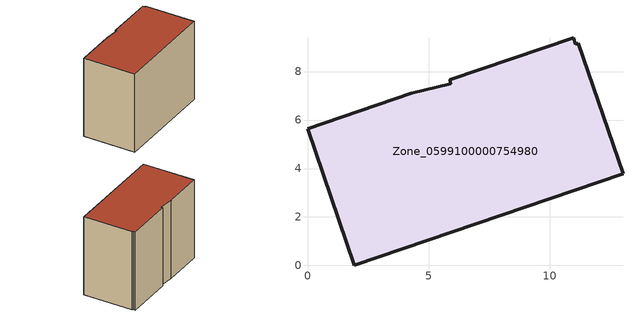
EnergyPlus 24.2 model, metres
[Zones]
Zone_0599100000754980
 floor ground (C_G): 11.18,9.16 13.02,3.79 1.93,0 0,5.65 4.28,7.11 5.92,7.49 5.87,7.66 10.98,9.4 11.05,9.14 z0
 wall outside (C_F): 1.93,0 13.02,3.79 11.18,9.16 11.05,9.14 10.98,9.4 5.87,7.66 5.92,7.49 4.28,7.11 0,5.65 1.93,0 z0:9.26
 roof outside (C_R): 13.02,3.79 11.18,9.16 11.05,9.14 10.98,9.4 5.87,7.66 5.92,7.49 4.28,7.11 0,5.65 1.93,0 z9.26
[BUILDING]
Pand.0599100000754980: North Axis=0; Terrain=City; Loads Convergence Tolerance Value=0.04; Temperature Convergence Tolerance Value=0.4; Solar Distribution=FullExterior; Maximum Number of Warmup Days=25; Minimum Number of Warmup Days=1
[Site:Location]
Rotterdam.The.Hague.AP_ZH_NLD Design_Conditions: Latitude=51.96; Longitude=4.45; Time Zone=1; Elevation=-4.5
[SITE:GROUNDTEMPERATURE:BUILDINGSURFACE]
18, 18, 18, 18, 18, 18, 18, 18, 18, 18, 18, 18
[MATERIAL] Thermal Absorptance=0.9; Solar Absorptance=0.7; Visible Absorptance=0.7
Name | Roughness | Thickness | Conductivity | Density | Specific Heat
G.TC.2006-2014 | MediumSmooth | 0.15 | 0.06 | 540 | 1210
F.TC.2006-2014 | Rough | 0.3 | 0.12 | 1920 | 840
R.TC.2006-2014 | MediumRough | 0.2 | 0.08 | 1500 | 1000
[CONSTRUCTION]
C_G: G.TC.2006-2014
C_F: F.TC.2006-2014
C_R: R.TC.2006-2014
[ZONE]
Zone_0599100000754980: Type=1; Multiplier=1; Ceiling Height=Autocalculate; Volume=Autocalculate; Floor Area=autocalculate; Part of Total Floor Area=Yes
[ZONEINFILTRATION:DESIGNFLOWRATE]
Infil_Zone_0599100000754980: Zone or ZoneList or Space or SpaceList=Zone_0599100000754980; Schedule=AlwaysOn; Design Flow Rate Calculation Method=Flow/Area; Flow Rate per Floor Area=0.0015; Constant Term Coefficient=1; Temperature Term Coefficient=0; Velocity Term Coefficient=0; Velocity Squared Term Coefficient=0
[HVACTEMPLATE:ZONE:IDEALLOADSAIRSYSTEM]
Zone_0599100000754980: Maximum Heating Supply Air Temperature=50; Minimum Cooling Supply Air Temperature=13; Maximum Heating Supply Air Humidity Ratio=0.0156; Minimum Cooling Supply Air Humidity Ratio=0.0077; Heating Limit=NoLimit; Cooling Limit=NoLimit; Dehumidification Control Type=ConstantSensibleHeatRatio; Cooling Sensible Heat Ratio=0.7; Dehumidification Setpoint=60; Humidification Control Type=None; Humidification Setpoint=30; Outdoor Air Method=None; Outdoor Air Flow Rate per Person=0.00944; Outdoor Air Flow Rate per Zone Floor Area=0; Outdoor Air Flow Rate per Zone=0; Demand Controlled Ventilation Type=None; Outdoor Air Economizer Type=NoEconomizer; Heat Recovery Type=None; Sensible Heat Recovery Effectiveness=0.7; Latent Heat Recovery Effectiveness=0.65
[ZONECONTROL:THERMOSTAT]
ThermostatControl_Zone_0599100000754980: Zone or ZoneList=Zone_0599100000754980; Control Type Schedule=DualSetpointControlType; Control 1=Thermostat_Zone_0599100000754980; Temperature Difference Between Cutout And Setpoint=0
[THERMOSTATSETPOINT:DUALSETPOINT]
Thermostat_Zone_0599100000754980: Heating Setpoint Temperature Schedule=HeatingSetpoint_Zone_0599100000754980; Cooling Setpoint Temperature Schedule=CoolingSetpoint_Zone_0599100000754980
[SCHEDULE:COMPACT]
HeatingSetpoint_Zone_0599100000754980: Through: 12/31, For: AllDays, Until: 24:00, 21
CoolingSetpoint_Zone_0599100000754980: Through: 12/31, For: AllDays, Until: 24:00, 24
DualSetpointControlType: Through: 12/31, For: AllDays, Until: 24:00, 4
AlwaysOn: Through: 12/31, For: AllDays, Until: 24:00, 1
